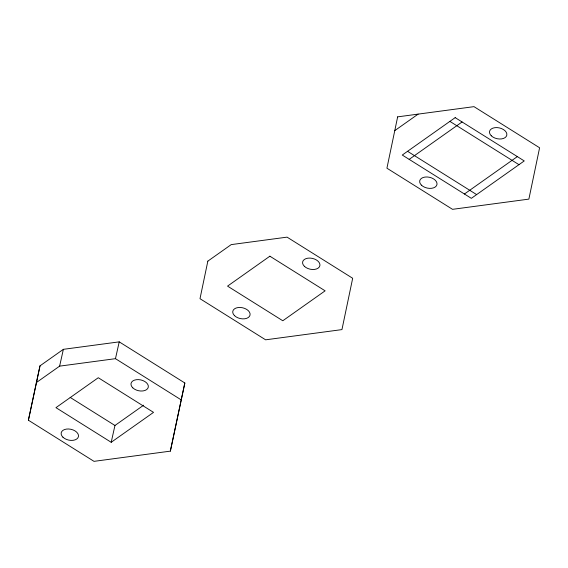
<?xml version="1.0" encoding="UTF-8"?>
<svg xmlns="http://www.w3.org/2000/svg" width="568" height="568" viewBox="0 0 568 568"><rect width="100%" height="100%" fill="white"/><g stroke="black" fill="none" stroke-linecap="round" stroke-linejoin="round"><path stroke-width="0.85" d="M28.4 420.221L40.001 365.849L63.375 349.327L119.223 341.858L184.834 382.988L170.35 451.141L94.011 461.351L28.4 420.221L40.001 365.849M170.35 451.141L184.834 382.988M36.245 382.662L59.619 366.14L63.375 349.327M59.619 366.14L115.467 358.671L119.223 341.858M111.2 442.287L153.53 412.368L98.278 377.727L55.948 407.654L111.2 442.287L114.956 425.482L143.654 405.19M394.767 130.64L418.14 114.118M409.18 159.374L462.089 121.971M464.432 194.007L517.341 156.605M449.891 121.382L518.96 164.67M407.561 151.308L476.63 194.597M115.467 358.671L181.078 399.801M70.155 397.394L114.956 425.482M207.845 261.131L200 298.69L265.618 339.82L341.95 329.603L352.678 278.27L287.067 237.14L231.219 244.609L207.845 261.131M397.65 116.859L386.922 168.199L452.533 209.329L528.872 199.119L539.6 147.779L473.989 106.649L397.65 116.859M455.181 117.64L402.272 155.043L471.341 198.339L524.25 160.936L455.181 117.64M269.878 256.196L227.548 286.123L282.8 320.757L325.13 290.83L269.878 256.196M491.284 135.795A8.832 5.524 12.6 0 0 506.223 136.512A8.832 5.524 12.6 0 0 497.043 127.594A8.832 5.524 12.6 0 0 491.284 135.795M421.442 185.168A8.832 5.524 12.6 0 0 436.38 185.892A8.832 5.524 12.6 0 0 427.2 176.975A8.832 5.524 12.6 0 0 421.442 185.168M304.363 266.286A8.832 5.524 12.6 0 0 319.301 267.003A8.832 5.524 12.6 0 0 310.121 258.085A8.832 5.524 12.6 0 0 304.363 266.286M234.52 315.659A8.832 5.524 12.6 0 0 249.459 316.383A8.832 5.524 12.6 0 0 240.278 307.458A8.832 5.524 12.6 0 0 234.52 315.659M132.763 387.816A8.832 5.524 12.6 0 0 147.701 388.533A8.832 5.524 12.6 0 0 138.521 379.616A8.832 5.524 12.6 0 0 132.763 387.816M62.92 437.19A8.832 5.524 12.6 0 0 77.859 437.914A8.832 5.524 12.6 0 0 68.671 428.989A8.832 5.524 12.6 0 0 62.92 437.19"/></g></svg>
